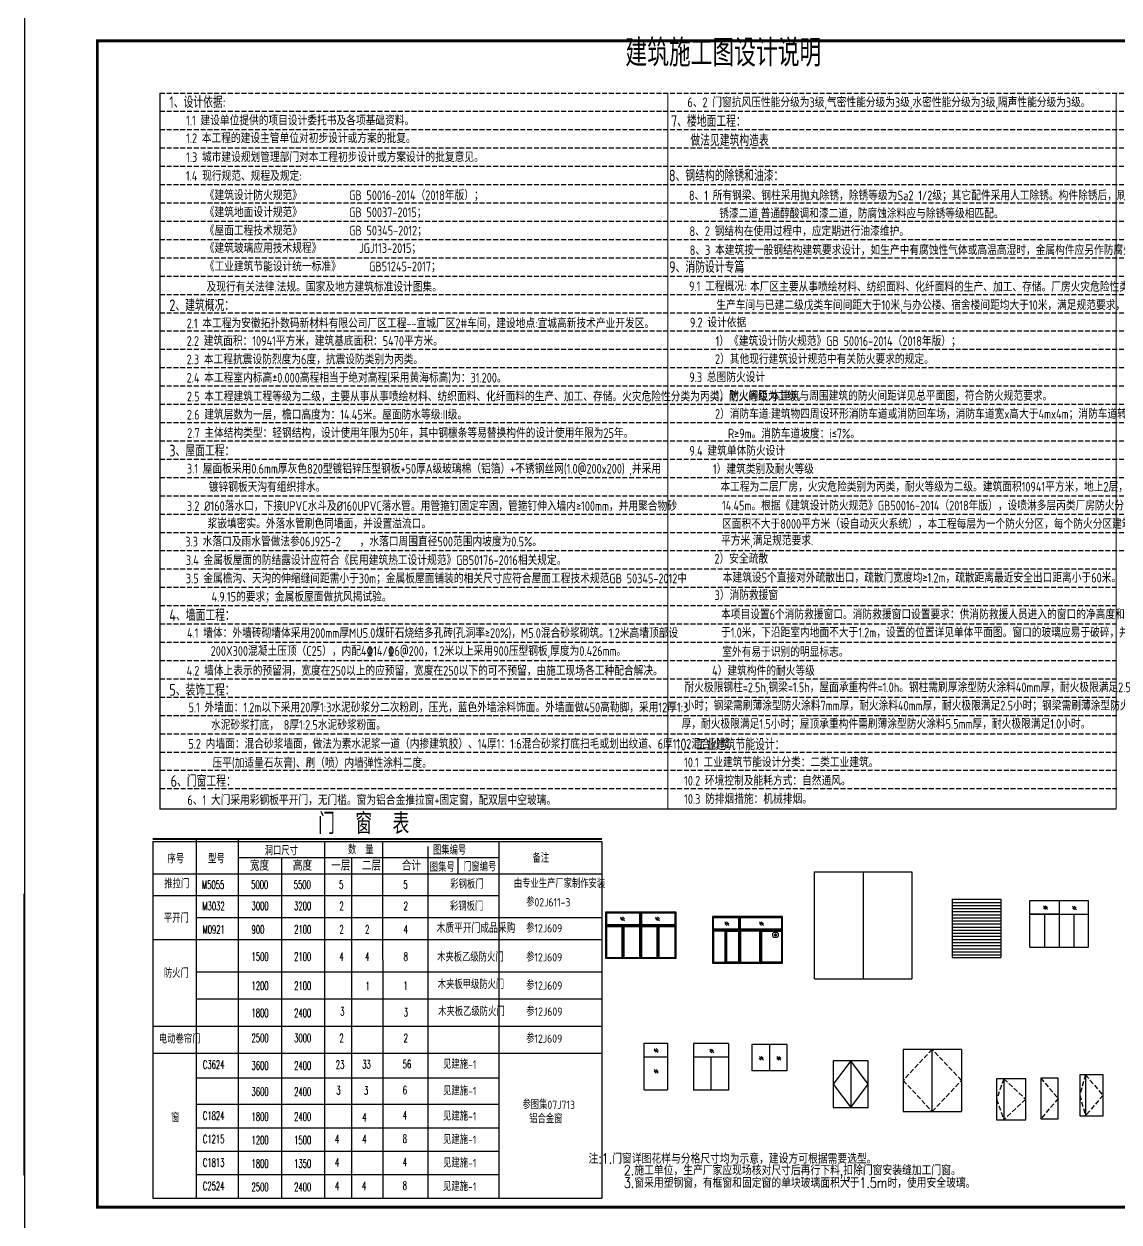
# Model space of a CAD drawing. Extents: x -518586 to 1253874, y -62343 to 661177.
# Drawn here: x 1096149 to 1152494, y 473044 to 534673 of the extents above; entities that cross this region are included whole.
import ezdxf
from ezdxf.enums import TextEntityAlignment as Align

# ---------------------------------------------------------------- set-up
doc = ezdxf.new("R2010")
doc.units = 0
doc.header["$LTSCALE"] = 1000
doc.header["$MEASUREMENT"] = 0
doc.linetypes.add('DASH', pattern=[0.35, 0.25, -0.1])
doc.linetypes.add('DOTE', pattern=[2.42, 2, -0.2, 0.02, -0.2])
for name, color, linetype in [('1', 1, 'Continuous'), ('3T_BAR', 7, 'Continuous'), ('DIM_LEAD', 3, 'Continuous'), ('DOTE', 9, 'DOTE'), ('PUB_TEXT', 7, 'Continuous'), ('PUB_TITLE', 4, 'Continuous'), ('TWT_TEXT', 7, 'Continuous'), ('WALL', 6, 'Continuous'), ('WINDOW', 4, 'Continuous'), ('线', 150, 'Continuous')]:
    doc.layers.add(name, color=color, linetype=linetype)
doc.layers.add('F', color=251, linetype='Continuous', lineweight=13)
doc.styles.add('_HZFS', font='txt', dxfattribs={"width": 0.8, "bigfont": 'HZFS'})
doc.styles.add('_HZTXT', font='tssdeng.shx', dxfattribs={"width": 0.7, "bigfont": 'hztxt.shx'})
doc.styles.add('_SIMPLEX', font='SIMPLEX.shx', dxfattribs={"width": 0.6})
doc.styles.get("Standard").update_dxf_attribs({"font": 'gbenor.shx', "bigfont": 'gbcbig.shx'})

msp = doc.modelspace()

# ---------------------------------------------------------------- hatches: boundary and pattern name
at = {"layer": 'WINDOW'}
h = msp.add_hatch(dxfattribs=at)
h.set_pattern_fill('ANSI31', color=256, scale=100, angle=135, style=0)
h.set_pattern_definition([(180, (1311957.5, -83600.5), (-1e-14, -158.75), [])])
h.paths.add_polyline_path([(1143916, 489658), (1143916, 486657), (1146416, 486657), (1146416, 489658)])

# ---------------------------------------------------------------- linework, layer by layer
for p, q in [((1102772, 492625), (1102772, 474276)), ((1102772, 492625), (1125875, 492625)), ((1105007, 492743), (1105007, 480465)), ((1107173, 492743), (1107173, 474276)), ((1111616, 492625), (1111616, 487309)), ((1114601, 492625), (1114618, 480465)), ((1120591, 492625), (1120591, 489917)), ((1125875, 492625), (1125875, 474276)), ((1116925, 492360), (1116925, 480465)), ((1107173, 491794), (1120591, 491794)), ((1109394, 491794), (1109394, 487309)), ((1113001, 491794), (1113001, 487309)), ((1118467, 491794), (1118467, 490963)), ((1102772, 490962), (1125875, 490962)), ((1120591, 491046), (1120591, 480465)), ((1096149, 489922), (1096149, 475451)), ((1102772, 489833), (1114183, 489833)), ((1105007, 489833), (1116925, 489833)), ((1111616, 489836), (1111616, 480465)), ((1114183, 489833), (1120591, 489833)), ((1109394, 489004), (1109394, 480465)), ((1113001, 489004), (1113001, 480465)), ((1105007, 488703), (1116925, 488703)), ((1105007, 488703), (1125875, 488703)), ((1102772, 487573), (1125875, 487573)), ((1105007, 487573), (1120591, 487573)), ((1105007, 487573), (1125875, 487573)), ((1105007, 485914), (1125875, 485914)), ((1105007, 485914), (1125875, 485914)), ((1105007, 485914), (1125875, 485914)), ((1105007, 485914), (1125875, 485914)), ((1105007, 484519), (1125875, 484519)), ((1102772, 483124), (1125875, 483124)), ((1105007, 483124), (1120591, 483124)), ((1102772, 481729), (1125875, 481729)), ((1105007, 480465), (1120591, 480465)), ((1105007, 479101), (1120591, 479101)), ((1105007, 477895), (1120591, 477895)), ((1105007, 476689), (1120591, 476689)), ((1105007, 476689), (1120591, 476689)), ((1105007, 475482), (1120591, 475482)), ((1105007, 475482), (1120591, 475482)), ((1102772, 474276), (1125875, 474276)), ((1102795, 473868), (1120591, 473868))]:
    msp.add_line(p, q)
at = {"layer": '3T_BAR'}
for p, q in [((1103144, 531120), (1103144, 494283)), ((1152350, 494283), (1129273, 494283)), ((1105007, 480465), (1105007, 474276)), ((1109394, 480465), (1109394, 474276)), ((1111616, 480465), (1111616, 474276)), ((1113001, 480465), (1113001, 476689)), ((1113001, 480465), (1113001, 476689)), ((1114618, 480465), (1114618, 476689)), ((1116925, 480465), (1116925, 476689)), ((1120591, 480465), (1120591, 474276)), ((1113001, 479259), (1113001, 474276)), ((1113001, 479259), (1113001, 474276)), ((1114618, 479259), (1114618, 474276)), ((1116925, 479259), (1116925, 474276))]:
    msp.add_line(p, q, dxfattribs=at)
at = {"layer": '3T_BAR', "const_width": 50}
for points in [[(1129273, 494283), (1129273, 531120)], [(1152350, 494283), (1152350, 531120)]]:
    msp.add_lwpolyline(points, dxfattribs=at)
at = {"layer": 'DIM_LEAD', "color": 1, "const_width": 80, "elevation": 0}
msp.add_lwpolyline([(1134817, 487852, 1), (1134817, 487772, 1)], format="xyb", close=True, dxfattribs=at)
at = {"layer": 'DOTE', "color": 251, "linetype": 'DASH'}
for p, q in [((1103144, 531120), (1168265, 531120)), ((1103144, 530179), (1168265, 530179)), ((1103144, 529237), (1168265, 529237)), ((1103144, 528296), (1168265, 528296)), ((1103144, 527354), (1168265, 527354)), ((1103144, 526412), (1168265, 526412)), ((1103144, 525471), (1168265, 525471)), ((1103144, 524529), (1168265, 524529)), ((1103144, 523587), (1168265, 523587)), ((1103144, 522646), (1168265, 522646)), ((1103144, 521704), (1168265, 521704)), ((1103144, 520763), (1168265, 520763)), ((1103144, 519821), (1168265, 519821)), ((1103144, 518879), (1168265, 518879)), ((1103144, 517938), (1168265, 517938)), ((1103144, 516996), (1168265, 516996)), ((1103144, 516054), (1168265, 516054)), ((1103144, 515113), (1168265, 515113)), ((1103144, 514171), (1168265, 514171)), ((1103144, 513230), (1168265, 513230)), ((1103144, 512288), (1168265, 512288)), ((1103144, 511346), (1168265, 511346)), ((1103144, 510405), (1168265, 510405)), ((1103144, 509463), (1168265, 509463)), ((1103144, 508521), (1168265, 508521)), ((1103144, 507580), (1168265, 507580)), ((1103144, 506638), (1152350, 506638)), ((1103144, 505697), (1152350, 505697)), ((1103144, 504755), (1152350, 504755)), ((1103144, 503813), (1152350, 503813)), ((1103144, 502872), (1152350, 502872)), ((1103144, 501930), (1152350, 501930)), ((1103144, 500988), (1152350, 500988)), ((1103144, 500047), (1152350, 500047)), ((1103144, 499105), (1152350, 499105)), ((1103144, 499105), (1152350, 499105)), ((1103165, 499105, 0), (1152372, 499105, 0)), ((1103165, 498164, 0), (1152372, 498164, 0)), ((1103165, 497222, 0), (1152372, 497222, 0)), ((1103165, 496280, 0), (1152372, 496280, 0)), ((1103165, 495339, 0), (1152372, 495339, 0))]:
    msp.add_line(p, q, dxfattribs=at)
at = {"layer": 'F', "linetype": 'DASH', "ltscale": 2}
msp.add_line((1152350, 494880, -1388), (1152350, 507580), dxfattribs=at)
at = {"layer": 'PUB_TITLE'}
msp.add_lwpolyline([(1096175, 472307), (1185275, 472307), (1185275, 535307), (1096175, 535307)], close=True, dxfattribs=at)
at = {"layer": 'PUB_TITLE', "const_width": 150}
msp.add_lwpolyline([(1099925, 473807), (1183775, 473807), (1183775, 533807), (1099925, 533807)], close=True, dxfattribs=at)
at = {"layer": 'TWT_TEXT', "color": 253}
msp.add_line((1129273, 494283), (1103144, 494283), dxfattribs=at)
at = {"layer": 'WALL', "color": 0}
for p, q in [((1126846, 488734), (1127052, 488551)), ((1126939, 488739), (1127045, 488642)), ((1128646, 488734), (1128852, 488551)), ((1128739, 488739), (1128845, 488642)), ((1148601, 489231), (1148707, 489134)), ((1148607, 489311), (1148812, 489127)), ((1148699, 489316), (1148805, 489219)), ((1150091, 489209), (1150197, 489112)), ((1150097, 489289), (1150302, 489106)), ((1150189, 489294), (1150295, 489197)), ((1126840, 488654), (1126946, 488557)), ((1128640, 488654), (1128746, 488557)), ((1132204, 488400), (1132310, 488303)), ((1132211, 488480), (1132416, 488297)), ((1132303, 488485), (1132409, 488388)), ((1133988, 488400), (1134094, 488303)), ((1133995, 488480), (1134200, 488297)), ((1134087, 488485), (1134193, 488388)), ((1128580, 481959), (1128786, 481775)), ((1128673, 481964), (1128779, 481867)), ((1128574, 481878), (1128680, 481781)), ((1131431, 481849), (1131537, 481752)), ((1131437, 481929), (1131643, 481746)), ((1131530, 481934), (1131636, 481837)), ((1133980, 481478), (1134086, 481381)), ((1133987, 481559), (1134192, 481375)), ((1134079, 481564), (1134185, 481467)), ((1134883, 481478), (1134989, 481381)), ((1134890, 481559), (1135095, 481375)), ((1134982, 481564), (1135088, 481467)), ((1128574, 480801), (1128680, 480704)), ((1128580, 480882), (1128786, 480698)), ((1128673, 480887), (1128779, 480790))]:
    msp.add_line(p, q, dxfattribs=at)
at = {"layer": 'WALL', "const_width": 107}
for points in [[(1102772, 492743), (1125886, 492743)], [(1102772, 473791), (1125899, 473791)]]:
    msp.add_lwpolyline(points, dxfattribs=at)
at = {"layer": 'WINDOW'}
for p, q in [((1136830, 491062), (1141830, 491062)), ((1136830, 485562), (1136830, 491062)), ((1139330, 491062), (1139330, 485562)), ((1141830, 491062), (1141830, 485562)), ((1143916, 489658), (1143916, 486657)), ((1143916, 489658), (1146416, 489658)), ((1146416, 489658), (1146416, 486657)), ((1147912, 489576), (1150912, 489576)), ((1147912, 487176), (1147912, 489576)), ((1149412, 489576), (1149412, 487176)), ((1150912, 489576), (1150912, 487176)), ((1127834, 488343), (1127834, 488943)), ((1127884, 486593), (1127884, 488993)), ((1127934, 488343), (1127934, 488943)), ((1132970, 488762), (1132970, 486362)), ((1147912, 488876), (1150912, 488876)), ((1149412, 488876), (1147912, 488876)), ((1148662, 488876), (1148662, 487176)), ((1150162, 488876), (1150162, 487176)), ((1126084, 488293), (1129684, 488293)), ((1126134, 488343), (1127834, 488343)), ((1126134, 488243), (1126934, 488243)), ((1126934, 486643), (1126934, 488243)), ((1126984, 486593), (1126984, 488293)), ((1127034, 488243), (1127834, 488243)), ((1127034, 486643), (1127034, 488243)), ((1127834, 486643), (1127834, 488243)), ((1127934, 488343), (1129634, 488343)), ((1127934, 488243), (1128734, 488243)), ((1127934, 486643), (1127934, 488243)), ((1128734, 486643), (1128734, 488243)), ((1128784, 486593), (1128784, 488293)), ((1128834, 488243), (1129634, 488243)), ((1128834, 486643), (1128834, 488243)), ((1135170, 488062), (1131570, 488062)), ((1132270, 488062), (1132270, 486362)), ((1134070, 486362), (1134070, 488062)), ((1147912, 487176), (1150912, 487176)), ((1143916, 486657), (1146416, 486657)), ((1136830, 485562), (1141830, 485562)), ((1128063, 479848), (1128063, 482248)), ((1128063, 482248), (1129263, 482248)), ((1129263, 482248), (1129263, 479848)), ((1132394, 482232), (1130594, 482232)), ((1130594, 482232), (1130594, 479831)), ((1132394, 482232), (1132394, 479831)), ((1133601, 482178), (1133601, 480828)), ((1135401, 482178), (1133601, 482178)), ((1134501, 482178), (1134501, 480828)), ((1135401, 482178), (1135401, 480828)), ((1128063, 481548), (1129263, 481548)), ((1132394, 481531), (1130594, 481531)), ((1131494, 481531), (1131494, 479831)), ((1139586, 481338), (1137786, 481338)), ((1137786, 481338), (1137786, 478938)), ((1138686, 481338), (1137786, 480138)), ((1138686, 481338), (1138686, 478938)), ((1139586, 480138), (1138686, 481338)), ((1139586, 478938), (1139586, 481338)), ((1144381, 481925), (1141381, 481925)), ((1141381, 481925), (1141381, 478725)), ((1142881, 478725), (1142881, 481925)), ((1144381, 481925), (1144381, 478725)), ((1135401, 480828), (1133601, 480828)), ((1137786, 480138), (1138686, 478938)), ((1138686, 478938), (1139586, 480138)), ((1147694, 480408), (1146194, 480408)), ((1146194, 480408), (1146194, 478308)), ((1146569, 480408), (1146569, 478308)), ((1147694, 478308), (1147694, 480408)), ((1148462, 480448), (1148462, 478348)), ((1149362, 480448), (1148462, 480448)), ((1149362, 478348), (1149362, 480448)), ((1151669, 480615), (1150469, 480615)), ((1150469, 480615), (1150469, 478515)), ((1150769, 480615), (1150769, 478515)), ((1151669, 478515), (1151669, 480615)), ((1128063, 479848), (1129263, 479848)), ((1132394, 479831), (1130594, 479831)), ((1137786, 478938), (1139586, 478938)), ((1141381, 478725), (1144381, 478725)), ((1146194, 478308), (1147694, 478308)), ((1148462, 478348), (1149362, 478348)), ((1150469, 478515), (1151669, 478515))]:
    msp.add_line(p, q, dxfattribs=at)
at = {"layer": 'WINDOW', "linetype": 'DASH'}
for p, q in [((1142881, 481925), (1141381, 480325)), ((1144381, 480325), (1142881, 481925)), ((1141381, 480325), (1142881, 478725)), ((1142881, 478725), (1144381, 480325)), ((1146569, 480408), (1146194, 479358)), ((1146569, 480408), (1147694, 479358)), ((1148462, 480448), (1149362, 479398)), ((1150769, 480615), (1150469, 479565)), ((1150769, 480615), (1151669, 479565)), ((1150469, 479565), (1150769, 478515)), ((1151669, 479565), (1150769, 478515)), ((1146194, 479358), (1146569, 478308)), ((1147694, 479358), (1146569, 478308)), ((1149362, 479398), (1148462, 478348))]:
    msp.add_line(p, q, dxfattribs=at)
at = {"layer": 'WINDOW'}
for points in [[(1126084, 488993), (1129684, 488993), (1129684, 486593), (1126084, 486593)], [(1135170, 488762), (1131570, 488762), (1131570, 486362), (1135170, 486362)], [(1131620, 488712), (1132920, 488712), (1132920, 488112), (1131620, 488112)], [(1133020, 488712), (1135120, 488712), (1135120, 488112), (1133020, 488112)], [(1132220, 488012), (1131620, 488012), (1131620, 486412), (1132220, 486412)], [(1132320, 488012), (1132920, 488012), (1132920, 486412), (1132320, 486412)], [(1134020, 488012), (1133020, 488012), (1133020, 486412), (1134020, 486412)], [(1134120, 488012), (1135120, 488012), (1135120, 486412), (1134120, 486412)]]:
    msp.add_lwpolyline(points, close=True, dxfattribs=at)
for points in [[(1126134, 488343), (1126134, 488943), (1127834, 488943)], [(1127934, 488943), (1129634, 488943), (1129634, 488343)], [(1126934, 486643), (1126134, 486643), (1126134, 488243)], [(1129634, 488243), (1129634, 486643), (1128834, 486643)], [(1127834, 486643), (1127034, 486643)], [(1128734, 486643), (1127934, 486643)]]:
    msp.add_lwpolyline(points, dxfattribs=at)
at = {"layer": '线', "elevation": 0}
msp.add_lwpolyline([(1134774, 487956), (1134858, 487956, -0.414214), (1134958, 487856), (1134958, 487781, -0.414214), (1134858, 487681), (1134774, 487681, -0.414214), (1134674, 487781), (1134674, 487856, -0.414214)], format="xyb", close=True, dxfattribs=at)

# ---------------------------------------------------------------- texts
at = {"style": '_HZTXT', "width": 0.8}
msp.add_text('建筑施工图设计说明', height=1400, dxfattribs=at).set_placement((1132134, 532066), align=Align.BOTTOM_CENTER)
for s, height, p in [('1、设计依据:', 600, (1103628, 530352)), ('6、2 门窗抗风压性能分级为3级,气密性能分级为3级,水密性能分级为3级,隔声性能分级为3级。', 500, (1130287, 530391)), ('7、楼地面工程：', 600, (1129437, 529377)), ('1.1 建设单位提供的项目设计委托书及各项基础资料。', 500, (1104493, 529456)), ('1.2 本工程的建设主管单位对初步设计或方案的批复。', 500, (1104493, 528544)), ('做法见建筑构造表', 600, (1130438, 528388)), ('1.3 城市建设规划管理部门对本工程初步设计或方案设计的批复意见。', 500, (1104493, 527572)), ('1.4 现行规范、规程及规定:', 500, (1104483, 526605)), ('8、钢结构的除锈和油漆：', 600, (1129332, 526574)), ('《建筑设计防火规范》          GB 50016-2014（2018年版）；', 500, (1105452, 525609)), ('8、1 所有钢梁、钢柱采用抛丸除锈，除锈等级为Sa2 1/2级；其它配件采用人工除锈。构件除锈后，刷红丹防', 500, (1130365, 525599)), ('《建筑地面设计规范》          GB 50037-2015；', 500, (1105452, 524734)), ('锈漆二道,普通醇酸调和漆二道，防腐蚀涂料应与除锈等级相匹配。', 500, (1131922, 524670)), ('《屋面工程技术规范》          GB 50345-2012；', 500, (1105452, 523792)), ('8、2 钢结构在使用过程中，应定期进行油漆维护。', 500, (1130394, 523761)), ('《建筑玻璃应用技术规程》        JGJ113-2015；', 500, (1105452, 522891)), ('8、3 本建筑按一般钢结构建筑要求设计，如生产中有腐蚀性气体或高温高湿时，金属构件应另作防腐处理。', 500, (1130405, 522789)), ('《工业建筑节能设计统一标准》      GB51245-2017；', 500, (1105452, 521949)), ('9、消防设计专篇', 600, (1129341, 521870)), ('及现行有关法律.法规。国家及地方建筑标准设计图集。', 500, (1105541, 520899)), ('9.1 工程概况:', 500, (1130370, 520928)), ('本厂区主要从事喷绘材料、纺织面料、化纤面料的生产、加工、存储。厂房火灾危险性类别为丙类，', 500, (1133507, 520901)), ('2、建筑概况：', 600, (1103628, 519904)), ('生产车间与已建二级戊类车间间距大于10米,与办公楼、宿舍楼间距均大于10米，满足规范要求，详见总平面布置图。', 500, (1131773, 519959)), ('2.1 本工程为安徽拓扑数码新材料有限公司厂区工程--宣城厂区2#车间，建设地点:宣城高新技术产业开发区。', 500, (1104522, 519022)), ('9.2 设计依据', 500, (1130414, 519062)), ('2.2 建筑面积：10941平方米，建筑基底面积：5470平方米。', 500, (1104522, 518115)), ('1）《建筑设计防火规范》GB 50016-2014（2018年版）；', 500, (1131735, 518109)), ('2.3 本工程抗震设防烈度为6度，抗震设防类别为丙类。', 500, (1104522, 517166)), ('2）其他现行建筑设计规范中有关防火要求的规定。', 500, (1131704, 517181)), ('2.4 本工程室内标高%%P0.000高程相当于绝对高程(采用黄海标高)为：31.200。', 500, (1104522, 516224)), ('9.3 总图防火设计', 500, (1130381, 516249)), ('1）防火间距:本建筑与周围建筑的防火间距详见总平面图，符合防火规范要求。', 500, (1131741, 515291)), ('2.5 本工程建筑工程等级为二级，主要从事从事喷绘材料、纺织面料、化纤面料的生产、加工、存储。火灾危险性分类为丙类，耐火等级为二级。', 500, (1104533, 515259)), ('2.6 建筑层数为一层，檐口高度为：14.45米。屋面防水等级:II级。', 500, (1104533, 514325)), ('2）消防车道:建筑物四周设环形消防车道或消防回车场，消防车道宽x高大于4mx4m；消防车道转弯半径为 ', 500, (1131705, 514363)), ('2.7 主体结构类型：轻钢结构，设计使用年限为50年，其中钢檩条等易替换构件的设计使用年限为25年。', 500, (1104545, 513382)), ('R≥9m。消防车道坡度：i≤7%%%。', 500, (1132375, 513351)), ('3、屋面工程：', 600, (1103628, 512422)), ('9.4 建筑单体防火设计', 500, (1130390, 512464)), ('3.1 屋面板采用0.6mm厚灰色820型镀铝锌压型钢板+50厚A级玻璃棉（铝箔）+不锈钢丝网(1.0@200x200) ,并采用', 500, (1104534, 511545)), ('1）建筑类别及耐火等级', 500, (1131599, 511527)), ('镀锌钢板天沟有组织排水。', 500, (1105659, 510603)), ('本工程为二层厂房，火灾危险类别为丙类，耐火等级为二级。建筑面积10941平方米，地上2层，檐口高度为', 500, (1131983, 510616)), ('3.2 %%C160落水口，下接UPVC水斗及%%C160UPVC落水管。用管箍钉固定牢固，管箍钉伸入墙内≥100mm，并用聚合物砂', 500, (1104534, 509623)), ('14.45m。根据《建筑设计防火规范》GB50016-2014（2018年版），设喷淋多层丙类厂房防火分', 500, (1132065, 509646)), ('浆嵌填密实。外落水管刷色同墙面，并设置溢流口。', 500, (1105597, 508718)), ('区面积不大于8000平方米（设自动灭火系统），本工程每层为一个防火分区，每个防火分区建筑面积小于8000，   ', 500, (1132065, 508704)), ('3.3 水落口及雨水管做法参06J925-2    ，水落口周围直径500范围内坡度为0.5%%%。', 500, (1104451, 507796)), ('平方米,满足规范要求.', 500, (1132017, 507845)), ('3.4 金属板屋面的防结露设计应符合《民用建筑热工设计规范》GB50176-2016相关规定。 ', 500, (1104478, 506840)), ('2）安全疏散', 500, (1131676, 506913)), ('3.5 金属檐沟、天沟的伸缩缝间距需小于30m；金属板屋面铺装的相关尺寸应符合屋面工程技术规范GB 50345-2012中', 500, (1104478, 505899)), ('本建筑设5个直接对外疏散出口，疏散门宽度均≥1.2m，疏散距离最近安全出口距离小于60米。 ', 500, (1132102, 505940)), ('4.9.15的要求；金属板屋面做抗风揭试验。 ', 500, (1105799, 504957)), ('3）消防救援窗', 500, (1131684, 505038)), ('4、墙面工程：', 600, (1103628, 503963)), ('本项目设置6个消防救援窗口。消防救援窗口设置要求：供消防救援人员进入的窗口的净高度和净宽度均不小', 500, (1132015, 504050)), ('4.1 墙体：外墙砖砌墙体采用200mm厚MU5.0煤矸石烧结多孔砖(孔洞率≥20%%%)，M5.0混合砂浆砌筑。1.2米高墙顶部设', 500, (1104541, 503093)), ('于1.0米，下沿距室内地面不大于1.2m，设置的位置详见单体平面图。窗口的玻璃应易于破碎，并设置可在', 500, (1132015, 503117)), ('200X300混凝土压顶（C25），内配4%%13214/%%1326@200，1.2米以上采用900压型钢板,厚度为0.426mm。', 500, (1105758, 502167)), ('室外有易于识别的明显标志。 ', 500, (1132078, 502119)), ('4.2 墙体上表示的预留洞，宽度在250以上的应预留，宽度在250以下的可不预留，由施工现场各工种配合解决。', 500, (1104516, 501153)), ('4）建筑构件的耐火等级', 500, (1131556, 501148)), ('5、装饰工程：', 600, (1103628, 500119)), ('耐火极限钢柱=2.5h,钢梁=1.5h，屋面承重构件=1.0h。钢柱需刷厚涂型防火涂料40mm厚，耐火极限满足2.5', 500, (1130134, 500299)), ('5.1 外墙面：1.2m以下采用20厚1:3水泥砂浆分二次粉刷，压光，蓝色外墙涂料饰面。外墙面做450高勒脚，采用12厚1:3', 500, (1104617, 499266)), ('小时；钢梁需刷薄涂型防火涂料7mm厚，耐火涂料40mm厚，耐火极限满足2.5小时；钢梁需刷薄涂型防火涂料7mm', 500, (1130134, 499358)), ('水泥砂浆打底， 8厚1:2.5水泥砂浆粉面。', 500, (1105774, 498363)), ('厚，耐火极限满足1.5小时；屋顶承重构件需刷薄涂型防火涂料5.5mm厚，耐火极限满足1.0小时。  ', 500, (1129988, 498416)), ('10、工业建筑节能设计：', 600, (1129696, 497311)), ('5.2 内墙面：混合砂浆墙面，做法为素水泥浆一道（内掺建筑胶）、14厚1：1:6混合砂浆打底扫毛或划出纹道、6厚1：2混合砂浆', 500, (1104605, 497391, 0)), ('压平(加适量石灰膏)、刷（喷）内墙弹性涂料二度。', 500, (1105852, 496409, 0)), ('10.1 工业建筑节能设计分类：二类工业建筑。', 500, (1130117, 496439)), ('6、门窗工程：', 600, (1103696, 495431, 0)), ('6、1 大门采用彩钢板平开门，无门槛。窗为铝合金推拉窗+固定窗，配双层中空玻璃。', 500, (1104560, 494500))]:
    msp.add_text(s, height=height, dxfattribs=at).set_placement(p)
at = {"layer": '1', "style": '_HZTXT', "width": 0.8}
for s, p in [('10.2 环境控制及能耗方式：自然通风。', (1130117, 495497)), ('10.3 防排烟措施：机械排烟。', (1130117, 494556))]:
    msp.add_text(s, height=500, dxfattribs=at).set_placement(p)
at = {"layer": 'PUB_TEXT'}
for s, height, style, width, p in [('门  窗  表', 1080.2, '_HZTXT', 0.8, (1111286, 493001)), ('宽度', 534.5, '_HZTXT', 0.8, (1107777, 491119)), ('高度', 534.5, '_HZTXT', 0.8, (1109987, 491119)), ('一层', 534.5, '_HZTXT', 0.8, (1111958, 491119)), ('二层', 534.5, '_HZTXT', 0.8, (1113538, 491119)), ('合计', 534.5, '_HZTXT', 0.8, (1115591, 491119)), ('M5055', 427.6, '_SIMPLEX', 0.6, (1105312, 490177)), ('5000', 427.6, '_SIMPLEX', 0.6, (1107839, 490189)), ('5500', 427.6, '_SIMPLEX', 0.6, (1110032, 490189)), ('5', 428, '_SIMPLEX', 0.6, (1112362, 490189)), ('5', 428, '_SIMPLEX', 0.6, (1115667, 490189)), ('M3032', 427.6, '_SIMPLEX', 0.6, (1105332, 489081)), ('3000', 427.6, '_SIMPLEX', 0.6, (1107859, 489093)), ('3200', 427.6, '_SIMPLEX', 0.6, (1110051, 489093)), ('2', 428, '_SIMPLEX', 0.6, (1112382, 489093)), ('2', 428, '_SIMPLEX', 0.6, (1115687, 489093)), ('M0921', 427.6, '_SIMPLEX', 0.6, (1105341, 487878)), ('900', 427.6, '_SIMPLEX', 0.6, (1107859, 487880)), ('2100', 427.6, '_SIMPLEX', 0.6, (1110051, 487880)), ('2', 428, '_SIMPLEX', 0.6, (1112382, 487880)), ('2', 428, '_SIMPLEX', 0.6, (1113703, 487880)), ('4', 428, '_SIMPLEX', 0.6, (1115687, 487880)), ('1500', 427.6, '_SIMPLEX', 0.6, (1107859, 486485)), ('2100', 427.6, '_SIMPLEX', 0.6, (1110051, 486485)), ('4', 428, '_SIMPLEX', 0.6, (1112382, 486485)), ('4', 428, '_SIMPLEX', 0.6, (1113703, 486485)), ('8', 428, '_SIMPLEX', 0.6, (1115687, 486485)), ('1200', 427.6, '_SIMPLEX', 0.6, (1107858, 484983)), ('2100', 427.6, '_SIMPLEX', 0.6, (1110051, 484983)), ('1', 428, '_SIMPLEX', 0.6, (1113721, 484967)), ('1', 428, '_SIMPLEX', 0.6, (1115685, 484991)), ('1800', 427.6, '_SIMPLEX', 0.6, (1107858, 483588)), ('2400', 427.6, '_SIMPLEX', 0.6, (1110051, 483588)), ('3', 428, '_SIMPLEX', 0.6, (1112419, 483666)), ('3', 428, '_SIMPLEX', 0.6, (1115685, 483621)), ('2500', 427.6, '_SIMPLEX', 0.6, (1107859, 482301)), ('3000', 427.6, '_SIMPLEX', 0.6, (1110051, 482301)), ('2', 428, '_SIMPLEX', 0.6, (1112382, 482301)), ('2', 428, '_SIMPLEX', 0.6, (1115687, 482301)), ('C3624', 427.6, '_SIMPLEX', 0.6, (1105355, 480929)), ('23', 427.6, '_SIMPLEX', 0.6, (1112193, 480929)), ('33', 427.6, '_SIMPLEX', 0.6, (1113555, 480938)), ('56', 427.6, '_SIMPLEX', 0.6, (1115636, 480952)), ('3600', 427.6, '_SIMPLEX', 0.6, (1107859, 480879)), ('2400', 427.6, '_SIMPLEX', 0.6, (1110051, 480879)), ('3600', 427.6, '_SIMPLEX', 0.6, (1107859, 479536)), ('2400', 427.6, '_SIMPLEX', 0.6, (1110051, 479536)), ('3', 428, '_SIMPLEX', 0.6, (1112221, 479606)), ('3', 428, '_SIMPLEX', 0.6, (1113642, 479596)), ('6', 428, '_SIMPLEX', 0.6, (1115638, 479619)), ('C1824', 427.6, '_SIMPLEX', 0.6, (1105355, 478301)), ('1800', 427.6, '_SIMPLEX', 0.6, (1107859, 478251)), ('2400', 427.6, '_SIMPLEX', 0.6, (1110051, 478251)), ('4', 428, '_SIMPLEX', 0.6, (1113555, 478221)), ('4', 428, '_SIMPLEX', 0.6, (1115636, 478324)), ('C1215', 427.6, '_SIMPLEX', 0.6, (1105355, 477095)), ('1200', 427.6, '_SIMPLEX', 0.6, (1107859, 477045)), ('1500', 427.6, '_SIMPLEX', 0.6, (1110051, 477045)), ('4', 428, '_SIMPLEX', 0.6, (1112153, 477103)), ('4', 428, '_SIMPLEX', 0.6, (1113555, 477103)), ('8', 428, '_SIMPLEX', 0.6, (1115636, 477117)), ('C1813', 427.6, '_SIMPLEX', 0.6, (1105355, 475889)), ('1800', 427.6, '_SIMPLEX', 0.6, (1107859, 475839)), ('1350', 427.6, '_SIMPLEX', 0.6, (1110051, 475839)), ('4', 428, '_SIMPLEX', 0.6, (1112153, 475897)), ('4', 428, '_SIMPLEX', 0.6, (1115636, 475911)), ('2.施工单位，生产厂家应现场核对尺寸后再行下料,扣除门窗安装缝加工门窗。', 524.56, '_HZFS', 0.8, (1127014, 475450)), ('3.窗采用塑钢窗，有框窗和固定窗的单块玻璃面积大于1.5m时，使用安全玻璃。', 524.56, '_HZFS', 0.8, (1127014, 474803)), ('2', 210, '_HZFS', 0.8, (1138491, 475142)), ('C2524', 427.6, '_SIMPLEX', 0.6, (1105355, 474682)), ('2500', 427.6, '_SIMPLEX', 0.6, (1107859, 474632)), ('2400', 427.6, '_SIMPLEX', 0.6, (1110051, 474632)), ('4', 428, '_SIMPLEX', 0.6, (1112153, 474691)), ('4', 428, '_SIMPLEX', 0.6, (1113538, 474691)), ('8', 428, '_SIMPLEX', 0.6, (1115636, 474705))]:
    msp.add_text(s, height=height, dxfattribs=dict(at, style=style, width=width)).set_placement(p)
for s, height, p in [('数  量', 427.6, (1112819, 491969)), ('图集编号', 427.6, (1117194, 491948)), ('序号', 427.6, (1103534, 491503)), ('型号', 427.6, (1105623, 491503)), ('洞口尺寸', 427.6, (1108537, 491919)), ('备注', 427.6, (1122313, 491540)), ('图集号', 427.6, (1117030, 491071)), ('门窗编号', 427.6, (1118744, 491093)), ('推拉门', 427.6, (1103372, 490218)), ('彩钢板门', 427.6, (1118087, 490198)), ('由专业生产厂家制作安装', 427.57, (1121354, 490229)), ('彩钢板门', 427.6, (1118069, 489060)), ('参02J611-3', 427.6, (1121986, 489278)), ('平开门', 427.6, (1103348, 488451)), ('木质平开门成品采购', 450.1, (1117381, 487918)), ('参12J609', 427.6, (1121986, 487940)), ('木夹板乙级防火门', 427.6, (1117408, 486446)), ('参12J609', 427.6, (1121986, 486446)), ('防火门', 427.6, (1103346, 485616)), ('木夹板甲级防火门', 427.6, (1117439, 485042)), ('参12J609', 427.6, (1121989, 484995)), ('木夹板乙级防火门', 427.6, (1117463, 483645)), ('参12J609', 427.6, (1121995, 483654)), ('电动卷帘门', 427.6, (1103093, 482236)), ('参12J609', 427.6, (1121986, 482262)), ('见建施-1', 427.6, (1117713, 480934)), ('见建施-1', 427.6, (1117713, 479566)), ('参图集07J713', 427.6, (1121799, 478859)), ('窗', 428, (1103723, 478182)), ('见建施-1', 427.6, (1117713, 478270)), ('铝合金窗', 427.6, (1122145, 478132)), ('见建施-1', 427.6, (1117713, 477063)), ('见建施-1', 427.6, (1117713, 475857)), ('见建施-1', 427.6, (1117713, 474651))]:
    msp.add_text(s, height=height, dxfattribs=at).set_placement(p)
at = {"layer": 'PUB_TEXT', "style": '_HZFS', "width": 0.8}
msp.add_text('注:1.门窗详图花样与分格尺寸均为示意，建设方可根据需要选型。', height=524.56, dxfattribs=at).set_placement((1132606, 476332), align=Align.MIDDLE)

doc.saveas('drawing.dxf')
